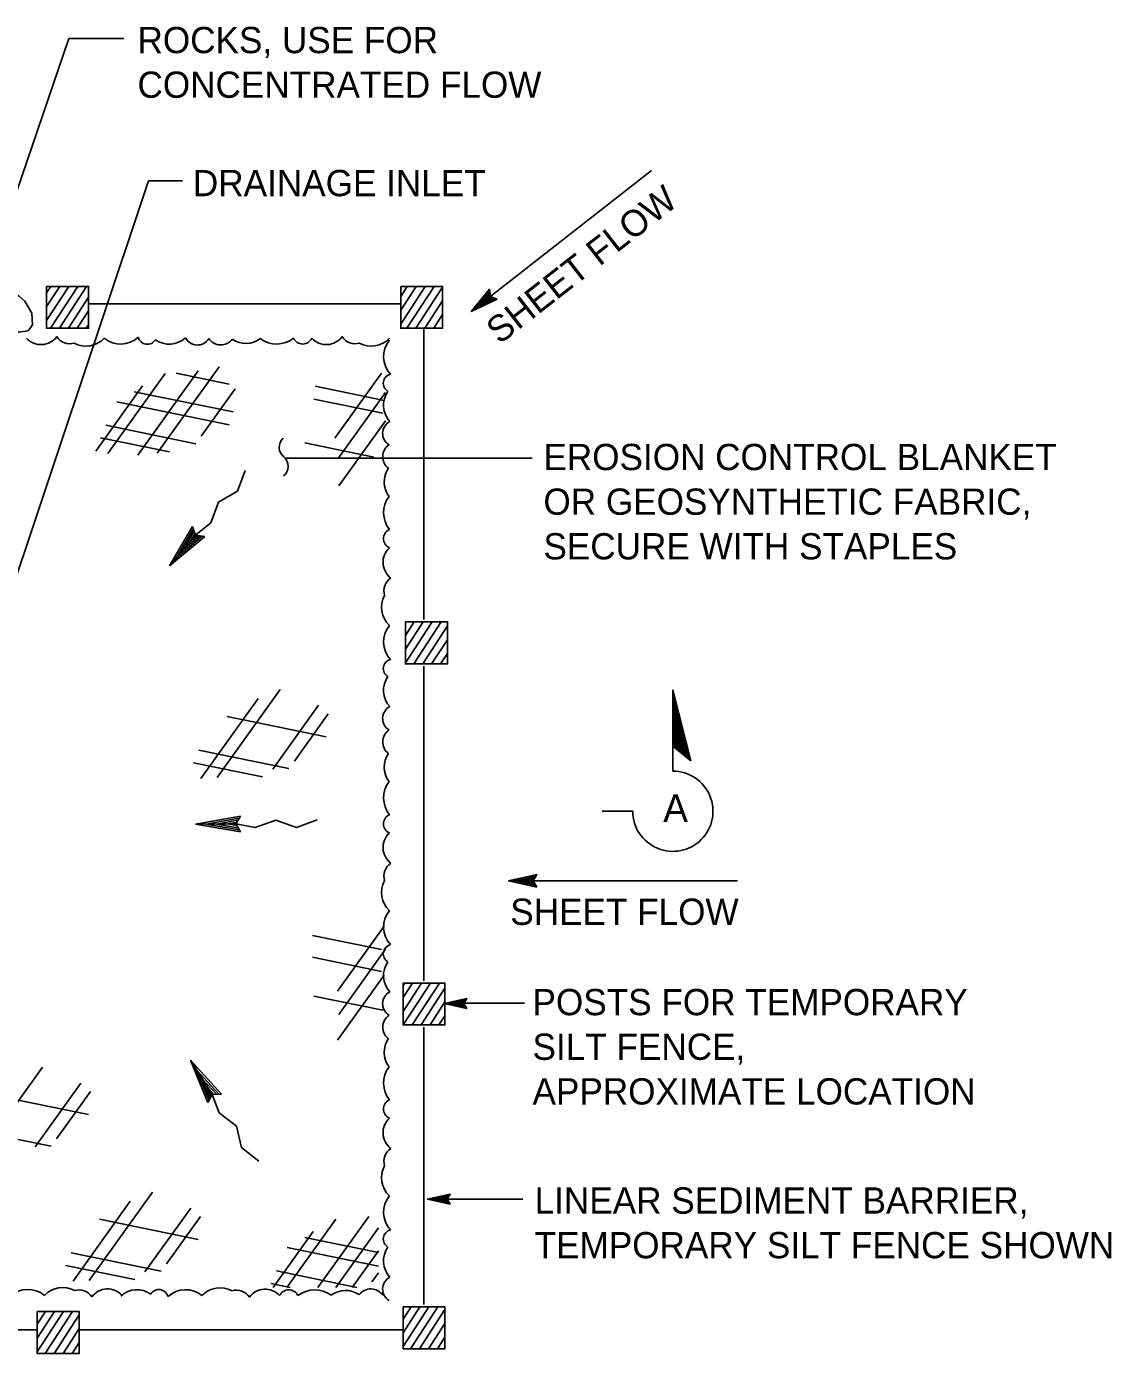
# Model space of a CAD drawing. Extents: x -894 to 866, y -472 to 714.
# Drawn here: x -487.6 to -198.5, y -153.5 to 200.2 of the extents above; entities that cross this region are included whole.
import ezdxf

# ---------------------------------------------------------------- set-up
doc = ezdxf.new("R2010")
doc.units = 0
for name, color, linetype in [('df_FLOW-LINE', 7, 'Continuous'), ('pp_PRESENTATION', 7, 'Continuous'), ('temp_CONSTRUCTION', 7, 'Continuous'), ('temp_CONSTRUCTION-anno', 7, 'Continuous')]:
    doc.layers.add(name, color=color, linetype=linetype)

msp = doc.modelspace()

# ---------------------------------------------------------------- linework, layer by layer
at = {"layer": 'df_FLOW-LINE'}
for p, q in [((-321.1, 161.83), (-369.11, 124.25)), ((-364.23, 130.18), (-364.23, 130.18)), ((-362.18, 127.55), (-362.18, 127.55)), ((-369.11, 124.25), (-369.11, 124.25)), ((-449.49, 56.42), (-443.36, 66.97)), ((-440.11, 64.23), (-449.49, 56.42)), ((-447.64, 58.61), (-443.14, 66.36)), ((-440.76, 64.34), (-447.64, 58.61)), ((-445.8, 60.79), (-442.92, 65.73)), ((-441.4, 64.46), (-445.8, 60.79)), ((-443.91, 63.02), (-442.7, 65.11)), ((-442.05, 64.57), (-443.91, 63.02)), ((-443.36, 66.97), (-442.53, 64.66)), ((-442.53, 64.66), (-440.11, 64.23)), ((-442.61, -12.41), (-430.6, -10.24)), ((-430.6, -10.24), (-431.82, -12.37)), ((-430.58, -14.48), (-442.61, -12.41)), ((-439.74, -12.4), (-430.93, -10.8)), ((-430.91, -13.92), (-439.74, -12.4)), ((-436.88, -12.39), (-431.26, -11.37)), ((-431.25, -13.35), (-436.88, -12.39)), ((-433.96, -12.37), (-431.58, -11.94)), ((-431.58, -12.78), (-433.96, -12.37)), ((-431.82, -12.37), (-430.58, -14.48)), ((-298.16, -27.54), (-359.13, -27.54)), ((-359.13, -27.54), (-359.13, -27.54)), ((-351.63, -25.87), (-351.63, -25.87)), ((-351.63, -29.21), (-351.63, -29.21)), ((-439.26, -86.65), (-443.91, -75.36)), ((-443.91, -75.36), (-435.68, -84.37)), ((-438.96, -86.07), (-442.37, -77.79)), ((-442.37, -77.79), (-436.33, -84.39)), ((-438.66, -85.48), (-440.84, -80.19)), ((-440.84, -80.19), (-436.99, -84.42)), ((-438.36, -84.9), (-439.28, -82.66)), ((-439.28, -82.66), (-437.65, -84.45)), ((-438.13, -84.47), (-439.26, -86.65)), ((-435.68, -84.37), (-438.13, -84.47))]:
    msp.add_line(p, q, dxfattribs=at)
for points in [[(-362.18, 127.55), (-369.11, 124.25), (-364.23, 130.18), (-364.17, 129.66), (-367.75, 125.32), (-362.66, 127.74), (-363.14, 127.92), (-366.39, 126.37), (-364.11, 129.15), (-364.04, 128.64), (-365.03, 127.44), (-363.62, 128.11), (-364, 128.25), (-364.23, 130.18), (-364, 128.25)], [(-351.63, -29.21), (-359.13, -27.54), (-351.63, -25.87), (-351.9, -26.32), (-357.39, -27.53), (-351.9, -28.77), (-352.16, -28.32), (-355.68, -27.54), (-352.17, -26.76), (-352.43, -27.2), (-353.95, -27.54), (-352.43, -27.88), (-352.63, -27.54), (-351.63, -25.87), (-352.63, -27.54)]]:
    msp.add_lwpolyline(points, close=True, dxfattribs=at)
for points in [[(-429.33, 81.83), (-431.36, 76.35), (-436.43, 73.42), (-438.47, 67.93), (-442.53, 64.66), (-449.49, 56.42)], [(-410.19, -11.28), (-415.68, -13.28), (-421.2, -11.33), (-426.69, -13.33), (-431.82, -12.37), (-442.61, -12.41)], [(-425.7, -102.21), (-430.32, -98.62), (-431.6, -92.91), (-436.22, -89.33), (-438.13, -84.47), (-443.91, -75.36)]]:
    msp.add_lwpolyline(points, dxfattribs=at)
at = {"layer": 'pp_PRESENTATION'}
for p, q in [((-315.36, 23.36), (-310.54, 4.46)), ((-315.36, 1.71), (-315.36, 23.36)), ((-315.36, 21.8), (-311.04, 4.86)), ((-315.36, 20.25), (-311.54, 5.27)), ((-315.36, 18.7), (-312.04, 5.67)), ((-315.36, 17.14), (-312.54, 6.07)), ((-315.36, 15.59), (-313.04, 6.48)), ((-315.36, 14.03), (-313.54, 6.88)), ((-315.36, 12.48), (-314.04, 7.29)), ((-315.36, 10.92), (-314.54, 7.69)), ((-315.36, 9.37), (-315.04, 8.1)), ((-315.36, 8.36), (-310.54, 4.46)), ((-326.05, -8.98), (-334.18, -8.98))]:
    msp.add_line(p, q, dxfattribs=at)
msp.add_arc((-315.36, -8.98), 10.69, 179.9995, 90, dxfattribs=at)
at = {"layer": 'temp_CONSTRUCTION'}
for p, q in [((-476.34, 130.93), (-482.23, 121.85)), ((-478.73, 130.93), (-482.23, 125.53)), ((-481.11, 130.93), (-482.23, 129.2)), ((-473.96, 130.93), (-481.22, 119.75)), ((-471.57, 130.93), (-478.83, 119.75)), ((-381.37, 130.93), (-387.88, 120.9)), ((-383.75, 130.93), (-387.88, 124.57)), ((-386.14, 130.93), (-387.88, 128.24)), ((-378.98, 130.93), (-386.24, 119.75)), ((-471.06, 128.04), (-476.45, 119.75)), ((-376.71, 130.76), (-383.86, 119.75)), ((-471.06, 124.37), (-474.06, 119.75)), ((-376.71, 127.09), (-381.47, 119.75)), ((-471.06, 120.7), (-471.68, 119.75)), ((-376.71, 123.41), (-379.09, 119.75)), ((-450.64, 107.67), (-465.92, 86.36)), ((-441.85, 108.42), (-457.97, 85.94)), ((-436.29, 109.51), (-452.82, 86.45)), ((-447.75, 107.8), (-433.56, 104.89)), ((-392.98, 107.83), (-405.44, 90.44)), ((-456.68, 104.39), (-469.14, 87.01)), ((-458.88, 102.86), (-432.53, 97.45)), ((-431.97, 103.59), (-441.02, 90.96)), ((-410.71, 104.31), (-392.32, 100.53)), ((-391.95, 102.67), (-404.41, 85.29)), ((-463.56, 100.17), (-433.6, 94.02)), ((-411.06, 100.87), (-392.66, 97.1)), ((-466.42, 93.92), (-442.45, 89)), ((-391.95, 95.11), (-404.41, 77.73)), ((-467.87, 90.56), (-449.47, 86.79)), ((-413.47, 89.19), (-395.07, 85.41)), ((-379.54, 41.5), (-386.64, 30.56)), ((-381.92, 41.5), (-386.64, 34.24)), ((-384.31, 41.5), (-386.64, 37.91)), ((-377.15, 41.5), (-384.41, 30.32)), ((-375.46, 40.43), (-382.03, 30.32)), ((-375.46, 36.75), (-379.64, 30.32)), ((-375.46, 33.08), (-377.26, 30.32)), ((-419.99, 23.49), (-436.83, -0.01)), ((-425.85, 21.08), (-441.13, -0.23)), ((-409.76, 19.26), (-421.95, 2.27)), ((-434.09, 16.27), (-407.74, 10.86)), ((-407.18, 17), (-416.23, 4.37)), ((-441.64, 7.33), (-417.66, 2.41)), ((-443.08, 3.97), (-424.68, 0.2)), ((-411.4, -42.07), (-393, -45.85)), ((-392.29, -39.58), (-404.75, -56.97)), ((-391.95, -45.77), (-404.41, -63.15)), ((-411.4, -47.91), (-393, -51.69)), ((-392.29, -52.64), (-404.75, -70.02)), ((-386.82, -54.76), (-387.26, -55.43)), ((-382.35, -54.76), (-387.26, -62.31)), ((-384.74, -54.76), (-387.26, -58.64)), ((-387.12, -54.76), (-387.26, -54.97)), ((-379.97, -54.76), (-387.23, -65.94)), ((-377.58, -54.76), (-384.84, -65.94)), ((-376.09, -56.12), (-382.46, -65.94)), ((-411.06, -58.22), (-392.66, -62)), ((-376.09, -59.79), (-380.07, -65.94)), ((-376.09, -63.47), (-377.69, -65.94)), ((-483.34, -77.19), (-500.19, -100.69)), ((-497.44, -84.41), (-471.09, -89.82)), ((-473.11, -81.42), (-485.3, -98.41)), ((-470.53, -83.68), (-479.58, -96.3)), ((-504.99, -93.35), (-481.01, -98.27)), ((-459.94, -112.93), (-475.21, -134.24)), ((-454.07, -110.52), (-470.92, -134.02)), ((-443.85, -114.75), (-456.03, -131.74)), ((-468.17, -117.74), (-441.82, -123.15)), ((-441.27, -117.01), (-450.32, -129.63)), ((-405.19, -117.74), (-418.21, -135.89)), ((-396.4, -116.99), (-409.96, -135.89)), ((-393.8, -120.03), (-405.17, -135.89)), ((-411.23, -121.02), (-421.89, -135.89)), ((-413.43, -122.55), (-393.8, -126.58)), ((-475.72, -126.68), (-451.75, -131.6)), ((-418.11, -125.24), (-393.8, -130.23)), ((-393.8, -126.1), (-400.81, -135.89)), ((-477.16, -130.04), (-458.77, -133.81)), ((-420.98, -131.49), (-399.56, -135.89)), ((-393.8, -131.97), (-395.57, -134.45)), ((-422.42, -134.85), (-417.33, -135.89)), ((-380.37, -141.08), (-387.26, -151.68)), ((-382.76, -141.08), (-387.26, -148.01)), ((-385.14, -141.08), (-387.26, -144.34)), ((-377.99, -141.08), (-385.25, -152.26)), ((-477.73, -142.32), (-484.72, -153.07)), ((-480.12, -142.32), (-484.72, -149.4)), ((-482.5, -142.32), (-484.72, -145.73)), ((-475.35, -142.32), (-482.61, -153.5)), ((-473.54, -143.21), (-480.22, -153.5)), ((-376.09, -141.82), (-382.86, -152.26)), ((-473.54, -146.88), (-477.84, -153.5)), ((-376.09, -145.49), (-380.48, -152.26)), ((-473.54, -150.56), (-475.45, -153.5)), ((-376.09, -149.16), (-378.09, -152.26))]:
    msp.add_line(p, q, dxfattribs=at)
for points in [[(-482.23, 130.93), (-471.06, 130.93), (-471.06, 119.75), (-482.23, 119.75)], [(-387.88, 130.93), (-376.71, 130.93), (-376.71, 119.75), (-387.88, 119.75)], [(-386.64, 41.5), (-375.46, 41.5), (-375.46, 30.32), (-386.64, 30.32)], [(-387.26, -54.76), (-376.09, -54.76), (-376.09, -65.94), (-387.26, -65.94)], [(-387.26, -141.08), (-376.09, -141.08), (-376.09, -152.26), (-387.26, -152.26)], [(-484.72, -142.32), (-473.54, -142.32), (-473.54, -153.5), (-484.72, -153.5)]]:
    msp.add_lwpolyline(points, close=True, dxfattribs=at)
for points in [[(-488.04, 126.99), (-486.22, 123.83), (-486.03, 120.71), (-487.2, 119.04), (-489.71, 118.72), (-492.88, 120.52), (-495.1, 123.7), (-495.64, 126.93), (-494.61, 128.94), (-492.06, 129.49), (-489.54, 128.36), (-487.94, 126.86)], [(-471.06, 126.26), (-456.24, 126.26)], [(-456.24, 126.26), (-387.88, 126.26)], [(-381.75, 119.75), (-381.75, 58.08)], [(-381.75, 58.08), (-381.75, 42.12)], [(-381.75, 29.7), (-381.75, -30.32)], [(-381.75, -13.26), (-381.75, -54.14)], [(-381.75, -66.56), (-381.75, -84.59)], [(-381.75, -84.59), (-381.75, -140.46)], [(-484.92, -147.23), (-570.81, -147.23)], [(-387.26, -147.23), (-473.41, -147.23)]]:
    msp.add_lwpolyline(points, dxfattribs=at)
for centre, radius, start, end in [((-483.73, 120.61), 5.21, 222.1292, 323.705), ((-476.11, 119.69), 4.04, 212.3474, 287.3796), ((-471.73, 121.65), 6.63, 241.3634, 316.8458), ((-462.51, 122.33), 6.81, 229.9986, 313.3536), ((-455.41, 117.99), 2.5, 194.0578, 329.3233), ((-449.57, 121.89), 6.36, 234.5002, 312.8354), ((-442.09, 118.84), 3.55, 207.0211, 329.1913), ((-435.85, 119.14), 3.83, 213.6905, 323.3403), ((-429.13, 122.19), 6.46, 235.656, 306.6973), ((-420.93, 122.87), 7.3, 233.3979, 307.9353), ((-414, 118.23), 2.68, 204.5196, 335.4804), ((-407.7, 120.61), 5.21, 222.1292, 323.705), ((-400.08, 119.69), 4.04, 212.3474, 287.3796), ((-395.7, 121.65), 6.63, 241.3634, 316.8458), ((-385.67, 112.2), 6.81, 139.9986, 223.3536), ((-390.02, 105.1), 2.5, 104.0578, 239.3233), ((-386.12, 99.26), 6.36, 144.5002, 222.8354), ((-389.16, 91.77), 3.55, 117.0211, 239.1913), ((-388.86, 85.53), 3.83, 123.6905, 233.3403), ((-385.82, 78.82), 6.46, 145.656, 216.6973), ((-385.14, 70.61), 7.3, 143.3979, 217.9353), ((-389.78, 63.69), 2.68, 114.5196, 245.4804), ((-387.39, 57.38), 5.21, 132.1292, 233.705), ((-388.32, 49.77), 4.04, 122.3474, 197.3796), ((-386.36, 45.39), 6.63, 151.3634, 226.8458), ((-385.67, 36.17), 6.81, 139.9986, 223.3536), ((-390.02, 29.07), 2.5, 104.0578, 239.3233), ((-386.12, 23.23), 6.36, 144.5002, 222.8354), ((-389.16, 15.75), 3.55, 117.0211, 239.1913), ((-388.86, 9.51), 3.83, 123.6905, 233.3403), ((-385.82, 2.79), 6.46, 145.656, 216.6973), ((-385.14, -5.41), 7.3, 143.3979, 217.9353), ((-389.78, -12.34), 2.68, 114.5196, 245.4804), ((-387.39, -18.64), 5.21, 132.1292, 233.705), ((-388.32, -26.26), 4.04, 122.3474, 197.3796), ((-386.36, -30.64), 6.63, 151.3634, 226.8458), ((-385.67, -39.86), 6.81, 139.9986, 223.3536), ((-390.02, -46.95), 2.5, 104.0578, 239.3233), ((-386.12, -52.79), 6.36, 144.5002, 222.8354), ((-389.16, -60.28), 3.55, 117.0211, 239.1913), ((-388.86, -66.52), 3.83, 123.6905, 233.3403), ((-385.82, -73.23), 6.46, 145.656, 216.6973), ((-385.14, -81.44), 7.3, 143.3979, 217.9353), ((-389.78, -88.36), 2.68, 114.5196, 245.4804), ((-387.39, -94.67), 5.21, 132.1292, 233.705), ((-388.32, -102.28), 4.04, 122.3474, 197.3796), ((-386.36, -106.67), 6.63, 151.3634, 226.8458), ((-385.67, -115.88), 6.81, 139.9986, 223.3536), ((-390.02, -122.98), 2.5, 104.0578, 239.3233), ((-386.12, -128.82), 6.36, 144.5002, 222.8354), ((-389.16, -136.31), 3.55, 117.0211, 239.1913), ((-487.21, -143.23), 6.81, 49.9986, 133.3536), ((-477.99, -142.55), 6.63, 61.3634, 136.8458), ((-473.61, -140.59), 4.04, 32.3474, 107.3796), ((-465.99, -141.51), 5.21, 42.1292, 143.705), ((-458.16, -142.86), 6.36, 54.5002, 132.8354), ((-452.32, -138.96), 2.5, 14.0578, 149.3233), ((-445.22, -143.31), 6.81, 49.9986, 133.3536), ((-436.01, -142.62), 6.63, 61.3634, 136.8458), ((-431.63, -140.66), 4.04, 32.3474, 107.3796), ((-424.01, -141.58), 5.21, 42.1292, 143.705), ((-417.71, -139.2), 2.68, 24.5196, 155.4804), ((-410.78, -143.84), 7.3, 53.3979, 127.9353), ((-402.57, -143.16), 6.46, 55.656, 126.6973), ((-395.86, -140.12), 3.83, 33.6905, 143.3403)]:
    msp.add_arc(centre, radius, start, end, dxfattribs=at)
at = {"layer": 'temp_CONSTRUCTION-anno'}
for p, q in [((-494.47, 143.79), (-476.32, 197.02)), ((-476.32, 197.02), (-461.71, 197.02)), ((-502.48, 17.31), (-455.12, 159.06)), ((-455.12, 159.06), (-445.99, 159.06)), ((-418.55, 85.18), (-352.83, 85.18)), ((-370.27, -58.9), (-370.27, -58.9)), ((-376.27, -60.23), (-376.27, -60.23)), ((-354.92, -60.16), (-375.17, -60.16)), ((-370.27, -61.57), (-370.27, -61.57)), ((-355.3, -112.33), (-380.75, -112.33)), ((-380.75, -112.33), (-380.75, -112.33)), ((-374.75, -111), (-374.75, -111)), ((-374.75, -113.67), (-374.75, -113.67))]:
    msp.add_line(p, q, dxfattribs=at)
for points in [[(-370.27, -61.57), (-376.27, -60.23), (-370.27, -58.9), (-370.48, -59.25), (-374.88, -60.23), (-370.48, -61.21), (-370.69, -60.86), (-373.5, -60.23), (-370.69, -59.61), (-370.91, -59.96), (-372.12, -60.23), (-370.9, -60.5), (-371.07, -60.23), (-370.27, -58.9), (-371.07, -60.23)], [(-374.75, -113.67), (-380.75, -112.33), (-374.75, -111), (-374.97, -111.35), (-379.36, -112.32), (-374.97, -113.31), (-375.18, -112.96), (-377.99, -112.33), (-375.18, -111.7), (-375.39, -112.06), (-376.61, -112.33), (-375.39, -112.6), (-375.55, -112.33), (-374.75, -111), (-375.55, -112.33)]]:
    msp.add_lwpolyline(points, close=True, dxfattribs=at)
for centre, start, end in [((-416.99, 88.05), 131.7958, 232.6062), ((-421.16, 82.95), 308.6008, 49.4112)]:
    msp.add_arc(centre, 3.27, start, end, dxfattribs=at)

# ---------------------------------------------------------------- texts
at = {"layer": 'pp_PRESENTATION'}
msp.add_text('A', height=7.39, dxfattribs=at).set_placement((-317.94, -11.85))
at = {"layer": 'temp_CONSTRUCTION-anno'}
for s, p in [('ROCKS, USE FOR', (-458.03, 193.09)), ('CONCENTRATED FLOW', (-458.03, 181.19)), ('DRAINAGE INLET', (-443.26, 154.97)), ('EROSION CONTROL BLANKET', (-349.86, 81.95)), ('OR GEOSYNTHETIC FABRIC,', (-349.86, 70.05)), ('SECURE WITH STAPLES', (-349.86, 58.15)), ('SHEET FLOW', (-358.69, -39.26)), ('POSTS FOR TEMPORARY', (-352.76, -63.34)), ('SILT FENCE,', (-352.76, -75.24)), ('APPROXIMATE LOCATION', (-352.76, -87.14)), ('LINEAR SEDIMENT BARRIER,', (-352.2, -116.23)), ('TEMPORARY SILT FENCE SHOWN', (-352.2, -128.13))]:
    msp.add_text(s, height=7, dxfattribs=at).set_placement(p)
msp.add_text('SHEET FLOW', height=7, rotation=38.0502, dxfattribs=at).set_placement((-361.54, 115.29))

doc.saveas('drawing.dxf')
